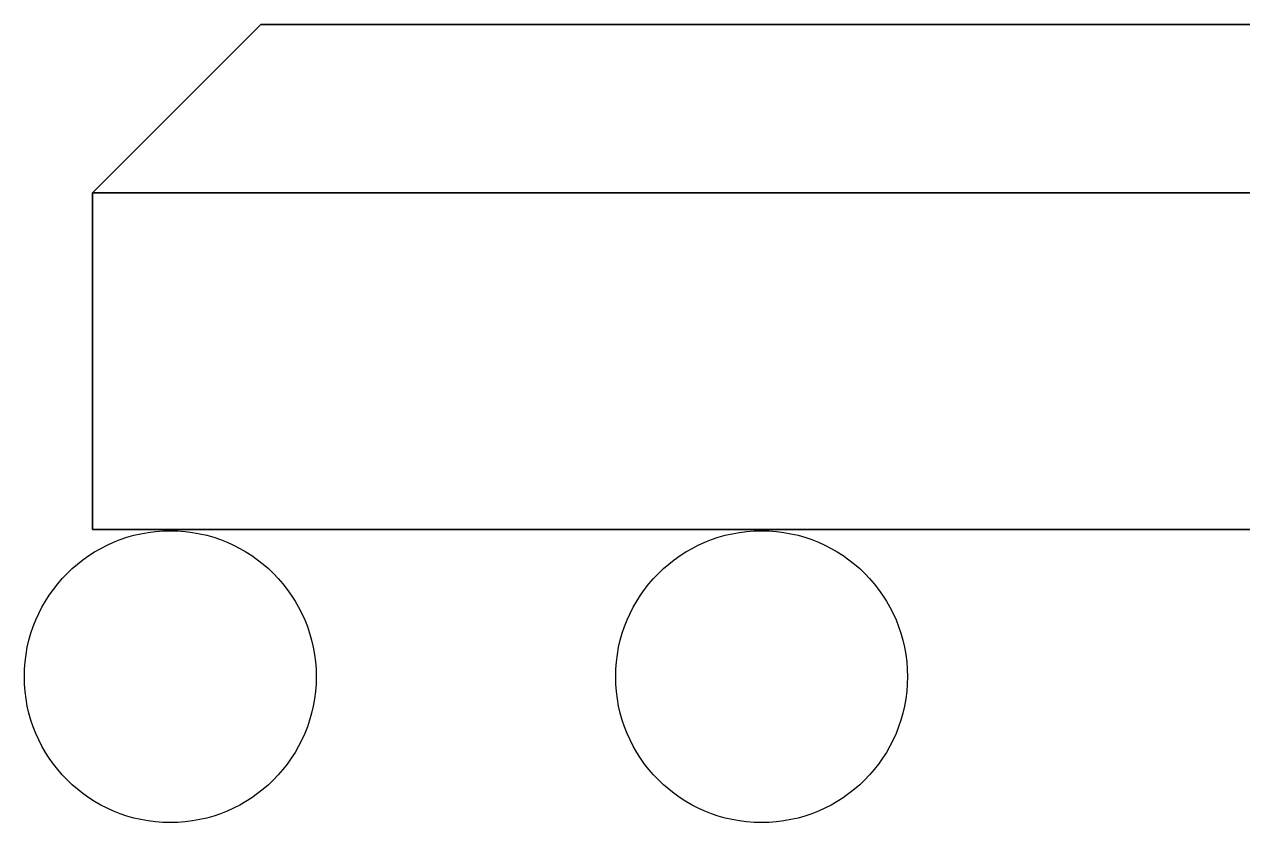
# Model space of a CAD drawing. Extents: x -42728 to 99010, y -18674 to 47645.
# Drawn here: x 67975.8 to 68301.5, y 29869.4 to 30082.8 of the extents above; entities that cross this region are included whole.
import ezdxf

# ---------------------------------------------------------------- set-up
doc = ezdxf.new("R2010")
doc.units = 0
doc.header["$LTSCALE"] = 100
doc.header["$MEASUREMENT"] = 0
doc.layers.get('0').update_dxf_attribs({"linetype": 'CONTINUOUS'})
doc.layers.add('00-ELE', color=2, linetype='CONTINUOUS')

# ---------------------------------------------------------------- blocks, each defined once
blk = doc.blocks.new('A$C5B331D8A')
at = {"color": 7, "linetype": 'Continuous'}
for p, q in [((0.4047, 3.7421), (1.4047, 4.7421)), ((1.4047, 4.7421), (0.4047, 3.7421)), ((0.4047, 3.7421), (1.4047, 4.7421)), ((1.4047, 4.7421), (0.4047, 3.7421)), ((1.4047, 4.7421), (0.4047, 3.7421)), ((0.4047, 3.7421), (1.4047, 4.7421)), ((1.4047, 4.7421), (0.4047, 3.7421)), ((0.4047, 3.7421), (1.4047, 4.7421)), ((1.4047, 4.7421), (3.4047, 4.7421)), ((1.4047, 4.7421), (1.4047, 4.7421)), ((3.4047, 4.7421), (1.4047, 4.7421)), ((2.4047, 4.7421), (1.4047, 4.7421)), ((1.4047, 4.7421), (1.4047, 4.7421)), ((1.4047, 4.7421), (1.4047, 4.7421)), ((1.4047, 4.7421), (1.4047, 4.7421)), ((1.4047, 4.7421), (1.4047, 4.7421)), ((1.4047, 4.7421), (1.4047, 4.7421)), ((1.4047, 4.7421), (1.4047, 4.7421)), ((1.4047, 4.7421), (1.4047, 4.7421)), ((1.4047, 4.7421), (1.4047, 4.7421)), ((1.4047, 4.7421), (1.4047, 4.7421)), ((1.4047, 4.7421), (1.4047, 4.7421)), ((1.4047, 4.7421), (1.4047, 4.7421)), ((1.4047, 4.7421), (1.4047, 4.7421)), ((1.4047, 4.7421), (1.4047, 4.7421)), ((1.4047, 4.7421), (1.4047, 4.7421)), ((1.4047, 4.7421), (1.4047, 4.7421)), ((1.4047, 4.7421), (1.4047, 4.7421)), ((1.4047, 4.7421), (1.4047, 4.7421)), ((1.4047, 4.7421), (1.4047, 4.7421)), ((1.4047, 4.7421), (2.4047, 4.7421)), ((1.4047, 4.7421), (1.4047, 4.7421)), ((1.4047, 4.7421), (1.4047, 4.7421)), ((1.4047, 4.7421), (1.4047, 4.7421)), ((1.4047, 4.7421), (1.4047, 4.7421)), ((1.4047, 4.7421), (1.4047, 4.7421)), ((1.4047, 4.7421), (1.4047, 4.7421)), ((1.4047, 4.7421), (1.4047, 4.7421)), ((1.4047, 4.7421), (1.4047, 4.7421)), ((1.4047, 4.7421), (1.4047, 4.7421)), ((5.4047, 4.7421), (2.4047, 4.7421)), ((2.4047, 4.7421), (5.4047, 4.7421)), ((2.4047, 4.7421), (2.4047, 4.7421)), ((4.4047, 4.7421), (3.4047, 4.7421)), ((4.4047, 4.7421), (3.4047, 4.7421)), ((3.4047, 4.7421), (3.4047, 4.7421)), ((3.4047, 4.7421), (3.4047, 4.7421)), ((3.4047, 4.7421), (3.4047, 4.7421)), ((3.4047, 4.7421), (3.4047, 4.7421)), ((3.4047, 4.7421), (3.4047, 4.7421)), ((3.4047, 4.7421), (3.4047, 4.7421)), ((3.4047, 4.7421), (3.4047, 4.7421)), ((3.4047, 4.7421), (3.4047, 4.7421)), ((3.4047, 4.7421), (3.4047, 4.7421)), ((3.4047, 4.7421), (4.4047, 4.7421)), ((3.4047, 4.7421), (3.4047, 4.7421)), ((3.4047, 4.7421), (3.4047, 4.7421)), ((4.4047, 4.7421), (3.4047, 4.7421)), ((3.4047, 4.7421), (3.4047, 4.7421)), ((3.4047, 4.7421), (3.4047, 4.7421)), ((3.4047, 4.7421), (5.4047, 4.7421)), ((3.4047, 4.7421), (3.4047, 4.7421)), ((5.4047, 4.7421), (3.4047, 4.7421)), ((6.4047, 4.7421), (4.4047, 4.7421)), ((4.4047, 4.7421), (6.4047, 4.7421)), ((4.4047, 4.7421), (4.4047, 4.7421)), ((4.4047, 4.7421), (4.4047, 4.7421)), ((4.4047, 4.7421), (5.4047, 4.7421)), ((4.4047, 4.7421), (4.4047, 4.7421)), ((4.4047, 4.7421), (4.4047, 4.7421)), ((4.4047, 4.7421), (4.4047, 4.7421)), ((4.4047, 4.7421), (4.4047, 4.7421)), ((4.4047, 4.7421), (4.4047, 4.7421)), ((4.4047, 4.7421), (4.4047, 4.7421)), ((4.4047, 4.7421), (4.4047, 4.7421)), ((4.4047, 4.7421), (4.4047, 4.7421)), ((5.4047, 4.7421), (4.4047, 4.7421)), ((4.4047, 4.7421), (4.4047, 4.7421)), ((4.4047, 4.7421), (4.4047, 4.7421)), ((4.4047, 4.7421), (4.4047, 4.7421)), ((4.4047, 4.7421), (4.4047, 4.7421)), ((6.4047, 4.7421), (5.4047, 4.7421)), ((6.4047, 4.7421), (5.4047, 4.7421)), ((5.4047, 4.7421), (5.4047, 4.7421)), ((5.4047, 4.7421), (7.4047, 4.7421)), ((5.4047, 4.7421), (5.4047, 4.7421)), ((7.4047, 4.7421), (5.4047, 4.7421)), ((7.4047, 4.7421), (5.4047, 4.7421)), ((7.4047, 4.7421), (5.4047, 4.7421)), ((5.4047, 4.7421), (5.4047, 4.7421)), ((6.4047, 4.7421), (6.4047, 4.7421)), ((6.4047, 4.7421), (7.4047, 4.7421)), ((6.4047, 4.7421), (6.4047, 4.7421)), ((7.4047, 4.7421), (6.4047, 4.7421)), ((7.4047, 4.7421), (6.4047, 4.7421)), ((6.4047, 4.7421), (7.4047, 4.7421)), ((0.4047, 3.7421), (0.4047, 3.7421)), ((0.4047, 3.7421), (0.4047, 3.7421)), ((0.4047, 3.7421), (0.4047, 3.7421)), ((0.4047, 3.7421), (0.4047, 3.7421)), ((0.4047, 3.7421), (0.4047, 3.7421)), ((0.4047, 3.7421), (0.4047, 3.7421)), ((0.4047, 3.7421), (0.4047, 3.7421)), ((0.4047, 3.7421), (0.4047, 3.7421)), ((0.4047, 3.7421), (0.4047, 3.7421)), ((0.4047, 3.7421), (0.4047, 3.7421)), ((0.4047, 3.7421), (1.4047, 3.7421)), ((1.4047, 3.7421), (0.4047, 3.7421)), ((0.4047, 3.7421), (0.4047, 3.7421)), ((1.4047, 3.7421), (0.4047, 3.7421)), ((0.4047, 3.7421), (0.4047, 3.7421)), ((0.4047, 3.7421), (0.4047, 3.7421)), ((0.4047, 3.7421), (1.4047, 3.7421)), ((0.4047, 3.7421), (0.4047, 3.7421)), ((0.4047, 3.7421), (0.4047, 3.7421)), ((0.4047, 3.7421), (0.4047, 3.7421)), ((0.4047, 3.7421), (0.4047, 3.7421)), ((0.4047, 3.7421), (0.4047, 3.7421)), ((1.4047, 3.7421), (0.4047, 3.7421)), ((0.4047, 3.7421), (0.4047, 3.7421)), ((0.4047, 3.7421), (0.4047, 1.7421)), ((0.4047, 3.7421), (0.4047, 3.7421)), ((0.4047, 3.7421), (0.4047, 3.7421)), ((0.4047, 3.7421), (0.4047, 1.7421)), ((0.4047, 1.7421), (0.4047, 3.7421)), ((0.4047, 3.7421), (1.4047, 3.7421)), ((0.4047, 1.7421), (0.4047, 3.7421)), ((0.4047, 3.7421), (0.4047, 3.7421)), ((0.4047, 3.7421), (0.4047, 3.7421)), ((0.4047, 3.7421), (0.4047, 1.7421)), ((0.4047, 1.7421), (0.4047, 3.7421)), ((0.4047, 3.7421), (0.4047, 3.7421)), ((0.4047, 3.7421), (0.4047, 3.7421)), ((0.4047, 3.7421), (0.4047, 1.7421)), ((0.4047, 1.7421), (0.4047, 3.7421)), ((1.4047, 3.7421), (0.4047, 3.7421)), ((0.4047, 3.7421), (0.4047, 3.7421)), ((0.4047, 3.7421), (1.4047, 3.7421)), ((0.4047, 3.7421), (0.4047, 3.7421)), ((0.4047, 3.7421), (0.4047, 3.7421)), ((1.4047, 3.7421), (3.4047, 3.7421)), ((1.4047, 3.7421), (1.4047, 3.7421)), ((1.4047, 3.7421), (1.4047, 3.7421)), ((1.4047, 3.7421), (3.4047, 3.7421)), ((1.4047, 3.7421), (1.4047, 3.7421)), ((1.4047, 3.7421), (1.4047, 3.7421)), ((1.4047, 3.7421), (1.4047, 3.7421)), ((1.4047, 3.7421), (1.4047, 3.7421)), ((1.4047, 3.7421), (1.4047, 3.7421)), ((1.4047, 3.7421), (1.4047, 3.7421)), ((1.4047, 3.7421), (1.4047, 3.7421)), ((1.4047, 3.7421), (1.4047, 3.7421)), ((1.4047, 3.7421), (1.4047, 3.7421)), ((1.4047, 3.7421), (1.4047, 3.7421)), ((1.4047, 3.7421), (1.4047, 3.7421)), ((1.4047, 3.7421), (1.4047, 3.7421)), ((1.4047, 3.7421), (1.4047, 3.7421)), ((1.4047, 3.7421), (1.4047, 3.7421)), ((1.4047, 3.7421), (1.4047, 3.7421)), ((1.4047, 3.7421), (1.4047, 3.7421)), ((1.4047, 3.7421), (1.4047, 3.7421)), ((1.4047, 3.7421), (1.4047, 3.7421)), ((1.4047, 3.7421), (1.4047, 3.7421)), ((1.4047, 3.7421), (1.4047, 3.7421)), ((1.4047, 3.7421), (1.4047, 3.7421)), ((1.4047, 3.7421), (1.4047, 3.7421)), ((1.4047, 3.7421), (1.4047, 3.7421)), ((2.4047, 3.7421), (1.4047, 3.7421)), ((2.4047, 3.7421), (1.4047, 3.7421)), ((1.4047, 3.7421), (1.4047, 3.7421)), ((1.4047, 3.7421), (3.4047, 3.7421)), ((1.4047, 3.7421), (1.4047, 3.7421)), ((1.4047, 3.7421), (1.4047, 3.7421)), ((1.4047, 3.7421), (1.4047, 3.7421)), ((1.4047, 3.7421), (1.4047, 3.7421)), ((2.4047, 3.7421), (1.4047, 3.7421)), ((1.4047, 3.7421), (1.4047, 3.7421)), ((1.4047, 3.7421), (1.4047, 3.7421)), ((1.4047, 3.7421), (1.4047, 3.7421)), ((1.4047, 3.7421), (1.4047, 3.7421)), ((1.4047, 3.7421), (1.4047, 3.7421)), ((1.4047, 3.7421), (1.4047, 3.7421)), ((1.4047, 3.7421), (3.4047, 3.7421)), ((2.4047, 3.7421), (1.4047, 3.7421)), ((1.4047, 3.7421), (1.4047, 3.7421)), ((1.4047, 3.7421), (1.4047, 3.7421)), ((1.4047, 3.7421), (1.4047, 3.7421)), ((1.4047, 3.7421), (1.4047, 3.7421)), ((5.4047, 3.7421), (2.4047, 3.7421)), ((5.4047, 3.7421), (2.4047, 3.7421)), ((2.4047, 3.7421), (2.4047, 3.7421)), ((2.4047, 3.7421), (2.4047, 3.7421)), ((2.4047, 3.7421), (2.4047, 3.7421)), ((5.4047, 3.7421), (2.4047, 3.7421)), ((2.4047, 3.7421), (2.4047, 3.7421)), ((5.4047, 3.7421), (2.4047, 3.7421)), ((4.4047, 3.7421), (3.4047, 3.7421)), ((4.4047, 3.7421), (3.4047, 3.7421)), ((3.4047, 3.7421), (3.4047, 3.7421)), ((3.4047, 3.7421), (3.4047, 3.7421)), ((3.4047, 3.7421), (3.4047, 3.7421)), ((3.4047, 3.7421), (3.4047, 3.7421)), ((3.4047, 3.7421), (3.4047, 3.7421)), ((3.4047, 3.7421), (3.4047, 3.7421)), ((3.4047, 3.7421), (3.4047, 3.7421)), ((3.4047, 3.7421), (3.4047, 3.7421)), ((3.4047, 3.7421), (3.4047, 3.7421)), ((3.4047, 3.7421), (3.4047, 3.7421)), ((3.4047, 3.7421), (3.4047, 3.7421)), ((3.4047, 3.7421), (3.4047, 3.7421)), ((3.4047, 3.7421), (3.4047, 3.7421)), ((3.4047, 3.7421), (3.4047, 3.7421)), ((3.4047, 3.7421), (3.4047, 3.7421)), ((3.4047, 3.7421), (3.4047, 3.7421)), ((3.4047, 3.7421), (3.4047, 3.7421)), ((3.4047, 3.7421), (3.4047, 3.7421)), ((3.4047, 3.7421), (3.4047, 3.7421)), ((3.4047, 3.7421), (3.4047, 3.7421)), ((3.4047, 3.7421), (3.4047, 3.7421)), ((3.4047, 3.7421), (3.4047, 3.7421)), ((3.4047, 3.7421), (3.4047, 3.7421)), ((3.4047, 3.7421), (3.4047, 3.7421)), ((3.4047, 3.7421), (3.4047, 3.7421)), ((3.4047, 3.7421), (3.4047, 3.7421)), ((3.4047, 3.7421), (3.4047, 3.7421)), ((3.4047, 3.7421), (4.4047, 3.7421)), ((4.4047, 3.7421), (3.4047, 3.7421)), ((3.4047, 3.7421), (3.4047, 3.7421)), ((4.4047, 3.7421), (3.4047, 3.7421)), ((3.4047, 3.7421), (3.4047, 3.7421)), ((3.4047, 3.7421), (3.4047, 3.7421)), ((3.4047, 3.7421), (3.4047, 3.7421)), ((3.4047, 3.7421), (3.4047, 3.7421)), ((3.4047, 3.7421), (3.4047, 3.7421)), ((3.4047, 3.7421), (3.4047, 3.7421)), ((3.4047, 3.7421), (3.4047, 3.7421)), ((3.4047, 3.7421), (3.4047, 3.7421)), ((3.4047, 3.7421), (3.4047, 3.7421)), ((3.4047, 3.7421), (3.4047, 3.7421)), ((3.4047, 3.7421), (3.4047, 3.7421)), ((4.4047, 3.7421), (3.4047, 3.7421)), ((4.4047, 3.7421), (3.4047, 3.7421)), ((3.4047, 3.7421), (4.4047, 3.7421)), ((3.4047, 3.7421), (3.4047, 3.7421)), ((3.4047, 3.7421), (3.4047, 3.7421)), ((3.4047, 3.7421), (3.4047, 3.7421)), ((3.4047, 3.7421), (3.4047, 3.7421)), ((3.4047, 3.7421), (3.4047, 3.7421)), ((3.4047, 3.7421), (3.4047, 3.7421)), ((3.4047, 3.7421), (5.4047, 3.7421)), ((3.4047, 3.7421), (3.4047, 3.7421)), ((3.4047, 3.7421), (3.4047, 3.7421)), ((3.4047, 3.7421), (5.4047, 3.7421)), ((3.4047, 3.7421), (5.4047, 3.7421)), ((3.4047, 3.7421), (3.4047, 3.7421)), ((3.4047, 3.7421), (5.4047, 3.7421)), ((6.4047, 3.7421), (4.4047, 3.7421)), ((6.4047, 3.7421), (4.4047, 3.7421)), ((6.4047, 3.7421), (4.4047, 3.7421)), ((4.4047, 3.7421), (4.4047, 3.7421)), ((6.4047, 3.7421), (4.4047, 3.7421)), ((4.4047, 3.7421), (4.4047, 3.7421)), ((4.4047, 3.7421), (4.4047, 3.7421)), ((4.4047, 3.7421), (4.4047, 3.7421)), ((4.4047, 3.7421), (4.4047, 3.7421)), ((4.4047, 3.7421), (4.4047, 3.7421)), ((4.4047, 3.7421), (4.4047, 3.7421)), ((4.4047, 3.7421), (4.4047, 3.7421)), ((4.4047, 3.7421), (4.4047, 3.7421)), ((4.4047, 3.7421), (4.4047, 3.7421)), ((4.4047, 3.7421), (4.4047, 3.7421)), ((4.4047, 3.7421), (4.4047, 3.7421)), ((4.4047, 3.7421), (4.4047, 3.7421)), ((4.4047, 3.7421), (4.4047, 3.7421)), ((4.4047, 3.7421), (4.4047, 3.7421)), ((4.4047, 3.7421), (4.4047, 3.7421)), ((4.4047, 3.7421), (4.4047, 3.7421)), ((4.4047, 3.7421), (4.4047, 3.7421)), ((4.4047, 3.7421), (4.4047, 3.7421)), ((4.4047, 3.7421), (5.4047, 3.7421)), ((4.4047, 3.7421), (4.4047, 3.7421)), ((4.4047, 3.7421), (4.4047, 3.7421)), ((4.4047, 3.7421), (5.4047, 3.7421)), ((4.4047, 3.7421), (4.4047, 3.7421)), ((4.4047, 3.7421), (4.4047, 3.7421)), ((4.4047, 3.7421), (4.4047, 3.7421)), ((4.4047, 3.7421), (4.4047, 3.7421)), ((4.4047, 3.7421), (4.4047, 3.7421)), ((4.4047, 3.7421), (4.4047, 3.7421)), ((4.4047, 3.7421), (4.4047, 3.7421)), ((4.4047, 3.7421), (5.4047, 3.7421)), ((4.4047, 3.7421), (4.4047, 3.7421)), ((4.4047, 3.7421), (4.4047, 3.7421)), ((4.4047, 3.7421), (4.4047, 3.7421)), ((4.4047, 3.7421), (5.4047, 3.7421)), ((4.4047, 3.7421), (4.4047, 3.7421)), ((5.4047, 3.7421), (6.4047, 3.7421)), ((5.4047, 3.7421), (5.4047, 3.7421)), ((7.4047, 3.7421), (5.4047, 3.7421)), ((5.4047, 3.7421), (6.4047, 3.7421)), ((5.4047, 3.7421), (5.4047, 3.7421)), ((5.4047, 3.7421), (6.4047, 3.7421)), ((5.4047, 3.7421), (6.4047, 3.7421)), ((5.4047, 3.7421), (5.4047, 3.7421)), ((5.4047, 3.7421), (5.4047, 3.7421)), ((5.4047, 3.7421), (6.4047, 3.7421)), ((5.4047, 3.7421), (6.4047, 3.7421)), ((7.4047, 3.7421), (5.4047, 3.7421)), ((5.4047, 3.7421), (6.4047, 3.7421)), ((5.4047, 3.7421), (5.4047, 3.7421)), ((5.4047, 3.7421), (5.4047, 3.7421)), ((5.4047, 3.7421), (6.4047, 3.7421)), ((7.4047, 3.7421), (5.4047, 3.7421)), ((7.4047, 3.7421), (5.4047, 3.7421)), ((5.4047, 3.7421), (5.4047, 3.7421)), ((5.4047, 3.7421), (5.4047, 3.7421)), ((5.4047, 3.7421), (5.4047, 3.7421)), ((5.4047, 3.7421), (5.4047, 3.7421)), ((5.4047, 3.7421), (5.4047, 3.7421)), ((5.4047, 3.7421), (5.4047, 3.7421)), ((6.4047, 3.7421), (6.4047, 3.7421)), ((6.4047, 3.7421), (6.4047, 3.7421)), ((6.4047, 3.7421), (6.4047, 3.7421)), ((6.4047, 3.7421), (6.4047, 3.7421)), ((6.4047, 3.7421), (6.4047, 3.7421)), ((6.4047, 3.7421), (7.4047, 3.7421)), ((6.4047, 3.7421), (6.4047, 3.7421)), ((6.4047, 3.7421), (6.4047, 3.7421)), ((6.4047, 3.7421), (8.4047, 3.7421)), ((7.4047, 3.7421), (6.4047, 3.7421)), ((6.4047, 3.7421), (6.4047, 3.7421)), ((6.4047, 3.7421), (6.4047, 3.7421)), ((6.4047, 3.7421), (7.4047, 3.7421)), ((7.4047, 3.7421), (6.4047, 3.7421)), ((7.4047, 3.7421), (6.4047, 3.7421)), ((6.4047, 3.7421), (6.4047, 3.7421)), ((6.4047, 3.7421), (7.4047, 3.7421)), ((6.4047, 3.7421), (6.4047, 3.7421)), ((7.4047, 3.7421), (6.4047, 3.7421)), ((6.4047, 3.7421), (8.4047, 3.7421)), ((6.4047, 3.7421), (6.4047, 3.7421)), ((6.4047, 3.7421), (7.4047, 3.7421)), ((6.4047, 3.7421), (7.4047, 3.7421)), ((7.4047, 3.7421), (6.4047, 3.7421)), ((0.4047, 1.7421), (0.4047, 1.7421)), ((0.4047, 1.7421), (0.4047, 1.7421)), ((0.4047, 1.7421), (1.4047, 1.7421)), ((1.4047, 1.7421), (0.4047, 1.7421)), ((1.4047, 1.7421), (0.4047, 1.7421)), ((0.4047, 1.7421), (0.4047, 1.7421)), ((0.4047, 1.7421), (0.4047, 1.7421)), ((1.4047, 1.7421), (0.4047, 1.7421)), ((0.4047, 1.7421), (0.4047, 1.7421)), ((0.4047, 1.7421), (0.4047, 1.7421)), ((0.4047, 1.7421), (1.4047, 1.7421)), ((1.4047, 1.7421), (0.4047, 1.7421)), ((1.4047, 1.7421), (0.4047, 1.7421)), ((0.4047, 1.7421), (0.4047, 1.7421)), ((0.4047, 1.7421), (1.4047, 1.7421)), ((0.4047, 1.7421), (1.4047, 1.7421)), ((1.4047, 1.7421), (0.4047, 1.7421)), ((0.4047, 1.7421), (0.4047, 1.7421)), ((1.4047, 1.7421), (0.4047, 1.7421)), ((0.4047, 1.7421), (0.4047, 1.7421)), ((1.4047, 1.7421), (0.4047, 1.7421)), ((0.4047, 1.7421), (0.4047, 1.7421)), ((0.4047, 1.7421), (0.4047, 1.7421)), ((0.4047, 1.7421), (0.4047, 1.7421)), ((0.4047, 1.7421), (0.4047, 1.7421)), ((1.4047, 1.7421), (1.4047, 1.7421)), ((1.4047, 1.7421), (1.4047, 1.7421)), ((1.4047, 1.7421), (1.4047, 1.7421)), ((1.4047, 1.7421), (1.4047, 1.7421)), ((2.4047, 1.7421), (1.4047, 1.7421)), ((1.4047, 1.7421), (1.4047, 1.7421)), ((1.4047, 1.7421), (1.4047, 1.7421)), ((1.4047, 1.7421), (1.4047, 1.7421)), ((1.4047, 1.7421), (1.4047, 1.7421)), ((1.4047, 1.7421), (1.4047, 1.7421)), ((1.4047, 1.7421), (2.4047, 1.7421)), ((2.4047, 1.7421), (1.4047, 1.7421)), ((1.4047, 1.7421), (1.4047, 1.7421)), ((1.4047, 1.7421), (2.4047, 1.7421)), ((1.4047, 1.7421), (3.4047, 1.7421)), ((2.4047, 1.7421), (1.4047, 1.7421)), ((1.4047, 1.7421), (3.4047, 1.7421)), ((1.4047, 1.7421), (1.4047, 1.7421)), ((1.4047, 1.7421), (1.4047, 1.7421)), ((1.4047, 1.7421), (1.4047, 1.7421)), ((1.4047, 1.7421), (2.4047, 1.7421)), ((2.4047, 1.7421), (1.4047, 1.7421)), ((1.4047, 1.7421), (1.4047, 1.7421)), ((1.4047, 1.7421), (1.4047, 1.7421)), ((1.4047, 1.7421), (1.4047, 1.7421)), ((1.4047, 1.7421), (1.4047, 1.7421)), ((1.4047, 1.7421), (1.4047, 1.7421)), ((2.4047, 1.7421), (1.4047, 1.7421)), ((1.4047, 1.7421), (1.4047, 1.7421)), ((1.4047, 1.7421), (1.4047, 1.7421)), ((1.4047, 1.7421), (1.4047, 1.7421)), ((1.4047, 1.7421), (1.4047, 1.7421)), ((1.4047, 1.7421), (1.4047, 1.7421)), ((1.4047, 1.7421), (1.4047, 1.7421)), ((1.4047, 1.7421), (1.4047, 1.7421)), ((1.4047, 1.7421), (1.4047, 1.7421)), ((1.4047, 1.7421), (2.4047, 1.7421)), ((2.4047, 1.7421), (1.4047, 1.7421)), ((2.4047, 1.7421), (2.4047, 1.7421)), ((2.4047, 1.7421), (2.4047, 1.7421)), ((2.4047, 1.7421), (2.4047, 1.7421)), ((5.4047, 1.7421), (2.4047, 1.7421)), ((5.4047, 1.7421), (2.4047, 1.7421)), ((2.4047, 1.7421), (2.4047, 1.7421)), ((3.4047, 1.7421), (3.4047, 1.7421)), ((3.4047, 1.7421), (3.4047, 1.7421)), ((3.4047, 1.7421), (3.4047, 1.7421)), ((3.4047, 1.7421), (3.4047, 1.7421)), ((3.4047, 1.7421), (3.4047, 1.7421)), ((3.4047, 1.7421), (4.4047, 1.7421)), ((4.4047, 1.7421), (3.4047, 1.7421)), ((4.4047, 1.7421), (3.4047, 1.7421)), ((4.4047, 1.7421), (3.4047, 1.7421)), ((3.4047, 1.7421), (3.4047, 1.7421)), ((3.4047, 1.7421), (3.4047, 1.7421)), ((3.4047, 1.7421), (3.4047, 1.7421)), ((3.4047, 1.7421), (3.4047, 1.7421)), ((3.4047, 1.7421), (4.4047, 1.7421)), ((4.4047, 1.7421), (3.4047, 1.7421)), ((3.4047, 1.7421), (4.4047, 1.7421)), ((3.4047, 1.7421), (3.4047, 1.7421)), ((3.4047, 1.7421), (3.4047, 1.7421)), ((3.4047, 1.7421), (3.4047, 1.7421)), ((3.4047, 1.7421), (3.4047, 1.7421)), ((3.4047, 1.7421), (3.4047, 1.7421)), ((4.4047, 1.7421), (3.4047, 1.7421)), ((4.4047, 1.7421), (3.4047, 1.7421)), ((4.4047, 1.7421), (3.4047, 1.7421)), ((3.4047, 1.7421), (3.4047, 1.7421)), ((3.4047, 1.7421), (4.4047, 1.7421)), ((3.4047, 1.7421), (3.4047, 1.7421)), ((3.4047, 1.7421), (3.4047, 1.7421)), ((3.4047, 1.7421), (3.4047, 1.7421)), ((4.4047, 1.7421), (3.4047, 1.7421)), ((3.4047, 1.7421), (3.4047, 1.7421)), ((3.4047, 1.7421), (3.4047, 1.7421)), ((3.4047, 1.7421), (3.4047, 1.7421)), ((3.4047, 1.7421), (3.4047, 1.7421)), ((3.4047, 1.7421), (4.4047, 1.7421)), ((4.4047, 1.7421), (3.4047, 1.7421)), ((3.4047, 1.7421), (5.4047, 1.7421)), ((3.4047, 1.7421), (5.4047, 1.7421)), ((4.4047, 1.7421), (4.4047, 1.7421)), ((4.4047, 1.7421), (4.4047, 1.7421)), ((4.4047, 1.7421), (4.4047, 1.7421)), ((4.4047, 1.7421), (4.4047, 1.7421)), ((4.4047, 1.7421), (4.4047, 1.7421)), ((4.4047, 1.7421), (4.4047, 1.7421)), ((4.4047, 1.7421), (4.4047, 1.7421)), ((4.4047, 1.7421), (4.4047, 1.7421)), ((4.4047, 1.7421), (4.4047, 1.7421)), ((4.4047, 1.7421), (4.4047, 1.7421)), ((4.4047, 1.7421), (4.4047, 1.7421)), ((4.4047, 1.7421), (4.4047, 1.7421)), ((4.4047, 1.7421), (4.4047, 1.7421)), ((4.4047, 1.7421), (4.4047, 1.7421)), ((6.4047, 1.7421), (4.4047, 1.7421)), ((6.4047, 1.7421), (4.4047, 1.7421)), ((4.4047, 1.7421), (4.4047, 1.7421)), ((4.4047, 1.7421), (4.4047, 1.7421)), ((4.4047, 1.7421), (4.4047, 1.7421)), ((4.4047, 1.7421), (4.4047, 1.7421)), ((4.4047, 1.7421), (4.4047, 1.7421)), ((4.4047, 1.7421), (4.4047, 1.7421)), ((4.4047, 1.7421), (4.4047, 1.7421)), ((4.4047, 1.7421), (4.4047, 1.7421)), ((4.4047, 1.7421), (4.4047, 1.7421)), ((4.4047, 1.7421), (5.4047, 1.7421)), ((4.4047, 1.7421), (5.4047, 1.7421)), ((4.4047, 1.7421), (4.4047, 1.7421)), ((4.4047, 1.7421), (4.4047, 1.7421)), ((4.4047, 1.7421), (4.4047, 1.7421)), ((4.4047, 1.7421), (4.4047, 1.7421)), ((4.4047, 1.7421), (4.4047, 1.7421)), ((4.4047, 1.7421), (4.4047, 1.7421)), ((5.4047, 1.7421), (6.4047, 1.7421)), ((7.4047, 1.7421), (5.4047, 1.7421)), ((5.4047, 1.7421), (6.4047, 1.7421)), ((5.4047, 1.7421), (6.4047, 1.7421)), ((6.4047, 1.7421), (5.4047, 1.7421)), ((5.4047, 1.7421), (7.4047, 1.7421)), ((6.4047, 1.7421), (7.4047, 1.7421)), ((7.4047, 1.7421), (6.4047, 1.7421)), ((6.4047, 1.7421), (8.4047, 1.7421)), ((8.4047, 1.7421), (6.4047, 1.7421)), ((7.4047, 1.7421), (6.4047, 1.7421)), ((7.4047, 1.7421), (6.4047, 1.7421))]:
    blk.add_line(p, q, dxfattribs=at)
for centre in [(0.867, 0.867), (4.3803, 0.867)]:
    blk.add_circle(centre, 0.867, dxfattribs=at)
blk = doc.blocks.new('A$C5D670ACC')
at = {"layer": '00-ELE', "xscale": 30, "yscale": 30, "zscale": 30}
blk.add_blockref('A$C5B331D8A', (0, 0), dxfattribs=at)

msp = doc.modelspace()

# ---------------------------------------------------------------- block references
at = {"xscale": 1.5, "yscale": 1.5, "zscale": 1.5}
msp.add_blockref('A$C5D670ACC', (67975.75494, 29869.36297), dxfattribs=at)

doc.saveas('drawing.dxf')
